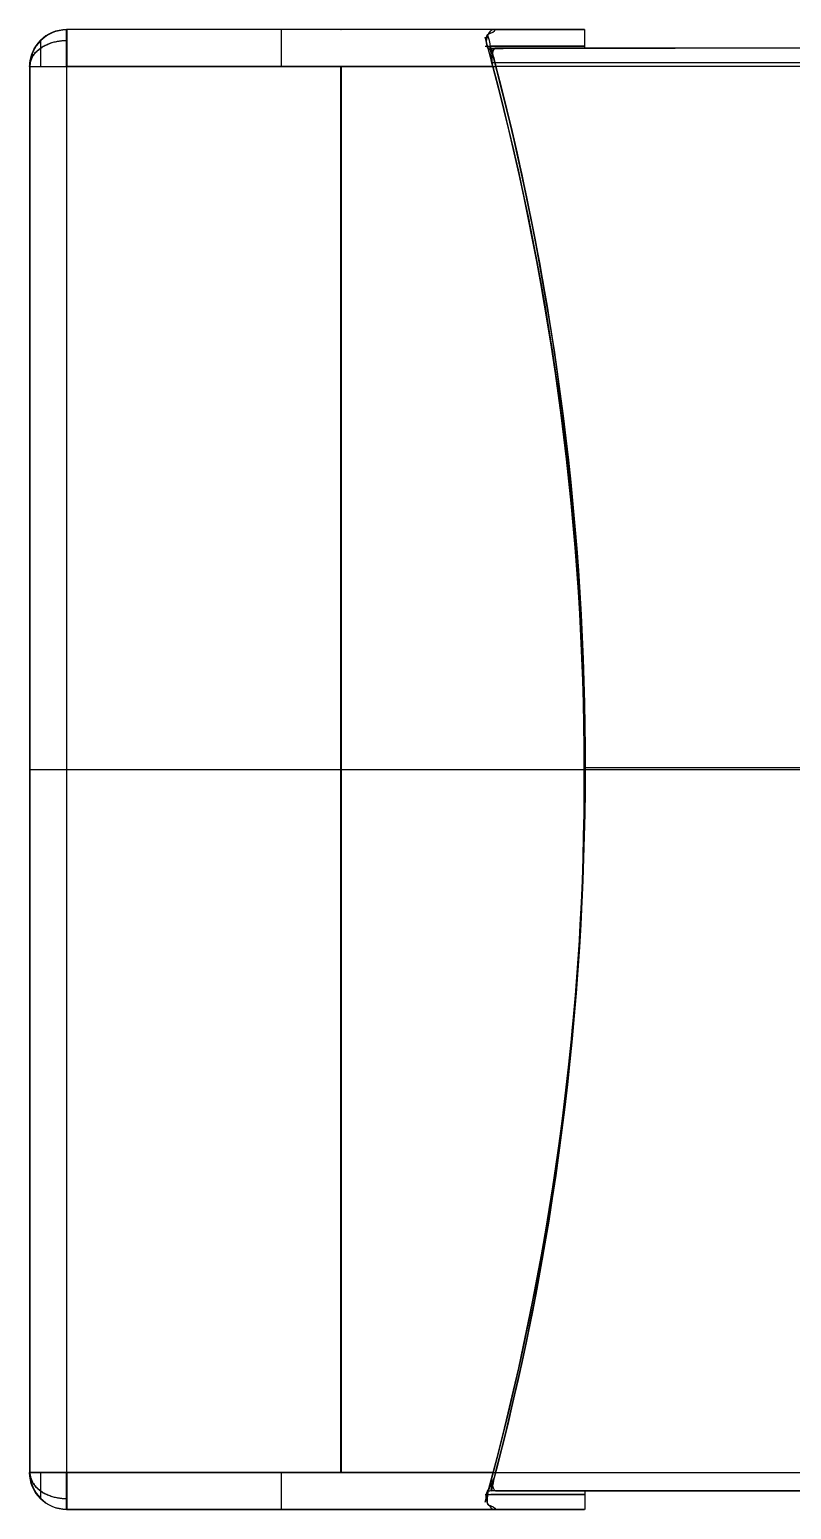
# Model space of a CAD drawing. Header units: millimetres. Extents: x 1.2 to 41.2, y 0.2 to 23.9.
# Drawn here: x 17.555 to 17.967, y 13.135 to 13.935 of the extents above; entities that cross this region are included whole.
import ezdxf

# ---------------------------------------------------------------- set-up
doc = ezdxf.new("R2010")
doc.units = ezdxf.units.MM
doc.layers.add('图层03', color=5, linetype='Continuous', true_color=0x0000ff)

msp = doc.modelspace()

# ---------------------------------------------------------------- linework, layer by layer
at = {"layer": '图层03', "color": 7, "true_color": 0xffffff}
for p, q in [((17.85506, 13.93544, 1.98896), (17.57529, 13.93544, 1.98902)), ((17.72333, 13.93544, 1.60894), (17.7235, 13.93544, 2.36904)), ((17.85533, 13.92543, 1.9861), (17.85533, 13.93544, 1.9861)), ((18.85573, 13.92544, 1.98975), (17.85499, 13.92544, 1.98997)), ((17.55529, 13.91544, 1.98903), (17.55529, 13.15534, 1.98903)), ((17.72333, 13.15534, 1.58894), (17.72333, 13.91544, 1.58894)), ((17.72351, 13.91544, 2.38904), (17.72351, 13.15534, 2.38904)), ((17.85541, 13.53826, 2.37901), (17.85542, 13.53826, 2.38901)), ((17.55521, 13.53539, 1.60898), (17.55537, 13.53539, 2.36907)), ((17.5752, 13.53539, 1.58897), (17.85497, 13.53539, 1.58891)), ((17.57538, 13.53539, 2.38907), (17.85515, 13.53539, 2.38901)), ((17.8549, 13.5364, 1.59891), (18.16142, 13.5364, 1.59884)), ((17.85524, 13.53253, 1.59893), (17.85524, 13.53253, 1.58891)), ((17.85541, 13.53539, 2.37901), (18.85554, 13.53539, 2.37879)), ((17.85532, 13.14534, 1.98795), (18.85579, 13.14534, 1.98773)), ((17.85533, 13.14534, 1.99182), (17.85533, 13.13534, 1.99182)), ((17.57529, 13.13534, 1.98902), (17.85506, 13.13534, 1.98896)), ((17.72333, 13.13534, 1.60894), (17.7235, 13.13534, 2.36904))]:
    msp.add_line(p, q, dxfattribs=at)
at = {"layer": '图层03', "color": 7, "true_color": 0xffffff, "extrusion": (0.000220476, -9.86076e-32, 1)}
msp.add_arc((17.57485, 13.91544, 1.61285), 0.02, 90, 180, dxfattribs=at)
at = {"layer": '图层03', "color": 7, "true_color": 0xffffff, "extrusion": (-0.000220476, 0, -1)}
for centre, radius, start, end in [((-17.57485, 13.91544, -1.9929), 0.02, 0, 90), ((-16.3547, 13.53253, -1.60184), 1.50019, 164.57553, 194.97255), ((-17.57485, 13.15534, -1.61285), 0.02, 270, 0)]:
    msp.add_arc(centre, radius, start, end, dxfattribs=at)
at = {"layer": '图层03', "color": 7, "true_color": 0xffffff, "extrusion": (0.000220476, -4.93038e-32, 1)}
msp.add_arc((17.57485, 13.91544, 2.37294), 0.02, 90, 180, dxfattribs=at)
at = {"layer": '图层03', "color": 7, "true_color": 0xffffff, "extrusion": (1, -2.47818e-16, -0.000220476)}
for centre, start, end in [((13.91544, 1.61285, 17.57485), 270, 0), ((13.91544, 2.37294, 17.57485), 360, 90), ((13.15534, 1.61285, 17.57485), 180, 270), ((13.15534, 2.37294, 17.57485), 90, 180)]:
    msp.add_arc(centre, 0.02, start, end, dxfattribs=at)
at = {"layer": '图层03', "color": 7, "true_color": 0xffffff, "extrusion": (-1, 0, 0.000220476)}
for centre, start, end in [((-13.91544, 1.61285, -17.69078), 180, 270), ((-13.91544, 2.37294, -17.69078), 90, 180), ((-13.15534, 1.61285, -17.69078), 270, 360), ((-13.15534, 2.37294, -17.69078), 360, 90)]:
    msp.add_arc(centre, 0.02, start, end, dxfattribs=at)
at = {"layer": '图层03', "color": 7, "true_color": 0xffffff, "extrusion": (0, 1, 0)}
for centre, radius, start, end in [((-16.35514, 1.98643, 13.92645), 1.50019, 164.57662, 194.97102), ((-17.57538, 2.36907, 13.91544), 0.02, 0.01263, 90.01263), ((-17.57538, 2.36907, 13.53539), 0.02, 0.01263, 90.01263)]:
    msp.add_arc(centre, radius, start, end, dxfattribs=at)
at = {"layer": '图层03', "color": 7, "true_color": 0xffffff, "extrusion": (0.000220476, 0, 1)}
for centre, radius, start, end in [((16.3547, 13.53826, 2.38396), 1.50019, 344.57553, 14.95839), ((17.57485, 13.15534, 1.9929), 0.02, 180, 270)]:
    msp.add_arc(centre, radius, start, end, dxfattribs=at)
at = {"layer": '图层03', "color": 7, "true_color": 0xffffff, "extrusion": (0, -1, 0)}
for centre, radius, start, end in [((17.57521, 1.60897, -13.91544), 0.02, 179.98737, 269.98737), ((17.57521, 1.60897, -13.53539), 0.02, 179.98737, 269.98737), ((17.57521, 1.60897, -13.15534), 0.02, 179.98737, 269.98737), ((17.57538, 2.36907, -13.15534), 0.02, 89.98737, 179.98737), ((16.35514, 1.99215, -13.14337), 1.50019, 344.5923, 14.9602)]:
    msp.add_arc(centre, radius, start, end, dxfattribs=at)
at = {"layer": '图层03', "color": 7, "true_color": 0xffffff, "extrusion": (-0.000220476, 1.77986e-13, -1)}
msp.add_arc((-16.3547, 13.53826, -2.38295), 1.50019, 165.43815, 194.78791, dxfattribs=at)
at = {"layer": '图层03', "color": 7, "true_color": 0xffffff, "extrusion": (0.000220476, 9.59111e-12, 1)}
msp.add_arc((17.57485, 13.15534, 2.37294), 0.02, 180, 270, dxfattribs=at)
at = {"layer": '图层03', "color": 7, "true_color": 0xffffff}
for points, degree in [([(17.57521, 13.93544, 1.60897), (17.57529, 13.93544, 1.98902), (17.57538, 13.93544, 2.36907)], 2), ([(17.80705, 13.93544, 1.60892), (17.69113, 13.93544, 1.60895), (17.57521, 13.93544, 1.60897)], 2), ([(17.80572, 13.93544, 2.36902), (17.69055, 13.93544, 2.36904), (17.57538, 13.93544, 2.36907)], 2), ([(17.80274, 13.92594, 1.5919), (17.80203, 13.92854, 1.59445), (17.80145, 13.93065, 1.59668), (17.80264, 13.93276, 1.59892)], 3), ([(17.80282, 13.92544, 2.38634), (17.80162, 13.92813, 2.38479), (17.8022, 13.93045, 2.3826), (17.80291, 13.93246, 2.37951)], 3), ([(17.80264, 13.93276, 1.59892), (17.80531, 13.93366, 1.60225), (17.80619, 13.93455, 1.60559), (17.80705, 13.93544, 1.60892)], 3), ([(17.80502, 13.91746, 1.59906), (17.80442, 13.92407, 1.59892), (17.80442, 13.92841, 1.59892), (17.80264, 13.93276, 1.59892)], 3), ([(17.80291, 13.93246, 2.37951), (17.80394, 13.93451, 2.376), (17.80483, 13.93544, 2.37251), (17.80572, 13.93544, 2.36902)], 3), ([(17.80555, 13.91544, 1.58892), (17.80467, 13.91878, 1.58981), (17.80378, 13.92211, 1.59071), (17.80274, 13.92594, 1.5919)], 3), ([(17.80519, 13.9253, 2.37104), (17.80459, 13.92544, 2.37764), (17.80459, 13.92544, 2.38199), (17.80282, 13.92544, 2.38634)], 3), ([(17.80705, 13.92544, 1.60892), (17.80586, 13.92544, 1.60435), (17.80504, 13.92331, 1.60124), (17.80502, 13.91746, 1.59906)], 3), ([(18.90523, 13.92544, 2.36878), (18.35521, 13.92537, 2.36991), (17.80519, 13.9253, 2.37104)], 2), ([(17.80519, 13.9253, 2.37104), (17.87105, 13.92544, 2.12133), (17.87151, 13.92544, 1.85684), (17.80705, 13.92544, 1.60892)], 3), ([(17.80722, 13.91544, 2.37902), (17.80604, 13.92002, 2.37902), (17.80521, 13.92312, 2.37689), (17.80519, 13.9253, 2.37104)], 3), ([(18.90356, 13.92544, 1.60868), (18.35531, 13.92544, 1.6088), (17.80705, 13.92544, 1.60892)], 2), ([(17.55521, 13.91544, 1.60898), (17.55529, 13.91544, 1.98903), (17.55537, 13.91544, 2.36907)], 2), ([(17.55521, 13.91544, 1.60898), (17.55521, 13.53539, 1.60898), (17.55521, 13.15534, 1.60898)], 2), ([(17.55537, 13.91544, 2.36907), (17.55537, 13.53539, 2.36907), (17.55537, 13.15534, 2.36907)], 2), ([(17.80555, 13.91544, 1.58892), (17.69038, 13.91544, 1.58895), (17.5752, 13.91544, 1.58897)], 2), ([(17.5752, 13.91544, 1.58897), (17.5752, 13.53539, 1.58897), (17.5752, 13.15534, 1.58897)], 2), ([(17.57538, 13.91544, 2.38907), (17.6913, 13.91544, 2.38905), (17.80723, 13.91544, 2.38902)], 2), ([(17.57538, 13.15534, 2.38907), (17.57538, 13.53539, 2.38907), (17.57538, 13.91544, 2.38907)], 2), ([(18.9056, 13.91746, 1.59882), (18.35531, 13.91746, 1.59894), (17.80502, 13.91746, 1.59906)], 2), ([(17.80502, 13.91746, 1.59906), (17.87093, 13.66777, 1.59891), (17.87146, 13.40327, 1.59891), (17.80705, 13.15534, 1.59892)], 3), ([(18.90373, 13.91544, 2.37878), (18.35548, 13.91544, 2.3789), (17.80722, 13.91544, 2.37902)], 2), ([(17.55537, 13.15534, 2.36907), (17.55529, 13.15534, 1.98903), (17.55521, 13.15534, 1.60898)], 2), ([(17.5752, 13.15534, 1.58897), (17.69113, 13.15534, 1.58894), (17.80705, 13.15534, 1.58892)], 2), ([(17.80573, 13.15534, 2.38902), (17.69055, 13.15534, 2.38905), (17.57538, 13.15534, 2.38907)], 2), ([(17.80263, 13.1452, 1.5916), (17.8053, 13.14867, 1.59071), (17.80618, 13.15201, 1.58981), (17.80705, 13.15534, 1.58892)], 3), ([(17.80573, 13.15534, 2.38902), (17.80485, 13.15201, 2.38813), (17.80395, 13.14867, 2.38724), (17.80291, 13.14485, 2.38604)], 3), ([(17.80572, 13.15534, 2.37902), (17.80538, 13.15406, 2.37902), (17.80504, 13.15275, 2.37876), (17.80468, 13.15141, 2.37868)], 3), ([(17.80502, 13.14548, 1.6069), (17.80541, 13.14746, 1.60158), (17.80623, 13.15134, 1.59892), (17.80705, 13.15534, 1.59892)], 3), ([(17.80572, 13.15534, 2.37902), (18.35548, 13.15534, 2.3789), (18.90523, 13.15534, 2.37878)], 2), ([(17.80705, 13.15534, 1.59892), (18.35531, 13.15534, 1.5988), (18.90356, 13.15534, 1.59868)], 2), ([(17.80281, 13.13802, 2.37902), (17.80224, 13.14237, 2.37902), (17.80343, 13.14671, 2.37902), (17.80468, 13.15141, 2.37868)], 3), ([(17.80274, 13.13833, 1.59843), (17.80203, 13.14087, 1.59582), (17.80145, 13.14311, 1.59371), (17.80263, 13.1452, 1.5916)], 3), ([(17.80291, 13.14485, 2.38604), (17.8022, 13.14224, 2.3835), (17.80162, 13.14013, 2.38126), (17.80281, 13.13802, 2.37902)], 3), ([(17.80263, 13.1452, 1.5916), (17.80207, 13.14534, 1.59594), (17.80325, 13.14534, 1.60029), (17.80502, 13.14548, 1.6069)], 3), ([(17.80555, 13.13534, 1.60892), (17.80467, 13.13624, 1.60559), (17.80378, 13.13713, 1.60225), (17.80274, 13.13833, 1.59843)], 3), ([(17.80281, 13.13802, 2.37902), (17.80548, 13.13713, 2.37569), (17.80636, 13.13624, 2.37236), (17.80722, 13.13534, 2.36902)], 3), ([(17.80502, 13.14548, 1.6069), (18.35531, 13.14548, 1.60678), (18.9056, 13.14548, 1.60666)], 2), ([(17.80722, 13.14534, 2.36902), (18.35548, 13.14534, 2.3689), (18.90373, 13.14534, 2.36878)], 2), ([(17.80555, 13.13534, 1.60892), (17.69038, 13.13534, 1.60895), (17.57521, 13.13534, 1.60897)], 2), ([(17.57521, 13.13534, 1.60897), (17.57529, 13.13534, 1.98902), (17.57538, 13.13534, 2.36907)], 2), ([(17.57538, 13.13534, 2.36907), (17.6913, 13.13534, 2.36904), (17.80722, 13.13534, 2.36902)], 2)]:
    msp.add_open_spline(points, degree=degree, dxfattribs=at)
at = {"layer": '图层03', "color": 7, "true_color": 0xffffff, "extrusion": (2.90413e-13, 1, -1.81872e-14)}
msp.add_open_spline([(17.80705, 13.93544, 1.60892), (17.87151, 13.93544, 1.85684), (17.87105, 13.93544, 2.12133), (17.80572, 13.93544, 2.36902)], degree=3, dxfattribs=at)
at = {"layer": '图层03', "color": 7, "true_color": 0xffffff, "extrusion": (-0.0001559, -0.707107, -0.707107)}
for points in [[(17.55521, 13.91544, 1.60898), (17.5552, 13.92373, 1.60069), (17.56349, 13.92958, 1.59483), (17.57521, 13.92958, 1.59483)], [(17.55537, 13.15534, 2.36907), (17.55538, 13.14706, 2.37736), (17.56366, 13.1412, 2.38322), (17.57538, 13.1412, 2.38321)]]:
    msp.add_rational_spline(points, [0.853553390593, 0.686886723927, 0.686886723927, 0.853553390593], degree=3, dxfattribs=at)
at = {"layer": '图层03', "color": 7, "true_color": 0xffffff, "extrusion": (0.0001559, -0.707107, 0.707107)}
for points in [[(17.55537, 13.91544, 2.36907), (17.55538, 13.92373, 2.37736), (17.56366, 13.92958, 2.38322), (17.57538, 13.92958, 2.38321)], [(17.55521, 13.15534, 1.60898), (17.5552, 13.14706, 1.60069), (17.56349, 13.1412, 1.59483), (17.57521, 13.1412, 1.59483)]]:
    msp.add_rational_spline(points, [0.853553390593, 0.686886723927, 0.686886723927, 0.853553390593], degree=3, dxfattribs=at)
at = {"layer": '图层03', "color": 7, "true_color": 0xffffff, "extrusion": (-1, -4.28837e-13, 0.000220476)}
msp.add_rational_spline([(17.56107, 13.92958, 1.60898), (17.56106, 13.92958, 1.60069), (17.56106, 13.92373, 1.59483), (17.56106, 13.91544, 1.59483)], [0.853553390593, 0.686886723927, 0.686886723927, 0.853553390593], degree=3, dxfattribs=at)
at = {"layer": '图层03', "color": 7, "true_color": 0xffffff, "extrusion": (1, -8.22483e-13, -0.000220476)}
msp.add_rational_spline([(17.56124, 13.91544, 2.38322), (17.56124, 13.92373, 2.38322), (17.56123, 13.92958, 2.37736), (17.56123, 13.92958, 2.36907)], [0.853553390593, 0.686886723927, 0.686886723927, 0.853553390593], degree=3, dxfattribs=at)
at = {"layer": '图层03', "color": 7, "true_color": 0xffffff}
for points, knots in [([(17.80282, 13.92544, 2.38634), (17.80503, 13.92379, 2.38734), (17.80562, 13.92158, 2.38819), (17.80621, 13.91933, 2.38864), (17.80655, 13.91805, 2.38889), (17.80689, 13.91674, 2.38902), (17.80723, 13.91544, 2.38902)], [-0.01179894, -0.01179894, -0.01179894, -0.01179894, -0.00405026, -0.00405026, -0.00405026, 0, 0, 0, 0]), ([(17.80468, 13.15141, 2.37868), (17.8049, 13.15054, 2.37786), (17.80506, 13.14957, 2.37726), (17.80525, 13.14874, 2.37653), (17.80545, 13.14791, 2.3758), (17.80568, 13.1472, 2.37492), (17.80593, 13.14665, 2.37397), (17.80618, 13.1461, 2.37299), (17.80647, 13.14571, 2.37191), (17.80675, 13.14551, 2.37082), (17.80691, 13.1454, 2.37023), (17.80706, 13.14534, 2.36962), (17.80722, 13.14534, 2.36902)], [-0.01224644, -0.01224644, -0.01224644, -0.01224644, -0.00875506, -0.00875506, -0.00875506, -0.00535501, -0.00535501, -0.00535501, -0.0018722, -0.0018722, -0.0018722, 0, 0, 0, 0]), ([(17.80722, 13.14534, 2.36902), (17.83938, 13.14534, 2.24509), (17.85542, 13.14534, 2.11693), (17.85523, 13.14534, 1.8608), (17.83864, 13.14534, 1.73415), (17.80502, 13.14548, 1.6069)], [-0.7726713, -0.7726713, -0.7726713, -0.7726713, -0.3863357, -0.3863357, 0, 0, 0, 0])]:
    msp.add_open_spline(points, degree=3, knots=knots, dxfattribs=at)
at = {"layer": '图层03', "color": 7, "true_color": 0xffffff, "extrusion": (-0.000220476, -2.33005e-16, -1)}
msp.add_open_spline([(17.80705, 13.15534, 1.58892), (17.87145, 13.40327, 1.58891), (17.87093, 13.66777, 1.58891), (17.80555, 13.91544, 1.58892)], degree=3, dxfattribs=at)
at = {"layer": '图层03', "color": 7, "true_color": 0xffffff, "extrusion": (-0.000220476, 1.31722e-15, -1)}
msp.add_open_spline([(17.80723, 13.91544, 2.38902), (17.87163, 13.66751, 2.38901), (17.87111, 13.40302, 2.38901), (17.80573, 13.15534, 2.38902)], degree=3, dxfattribs=at)
at = {"layer": '图层03', "color": 7, "true_color": 0xffffff, "extrusion": (-1, 4.67291e-13, 0.000220476)}
msp.add_rational_spline([(17.56106, 13.15534, 1.59483), (17.56106, 13.14706, 1.59483), (17.56106, 13.1412, 1.60069), (17.56107, 13.1412, 1.60898)], [0.853553390593, 0.686886723927, 0.686886723927, 0.853553390593], degree=3, dxfattribs=at)
at = {"layer": '图层03', "color": 7, "true_color": 0xffffff, "extrusion": (1, -2.1441e-12, -0.000220476)}
msp.add_rational_spline([(17.56123, 13.1412, 2.36907), (17.56123, 13.1412, 2.37736), (17.56124, 13.14706, 2.38322), (17.56124, 13.15534, 2.38322)], [0.853553390593, 0.686886723927, 0.686886723927, 0.853553390593], degree=3, dxfattribs=at)
at = {"layer": '图层03', "color": 7, "true_color": 0xffffff, "extrusion": (-4.37975e-13, 1, 9.60584e-16)}
msp.add_open_spline([(17.80722, 13.13534, 2.36902), (17.87157, 13.13534, 2.12108), (17.87099, 13.13534, 1.85658), (17.80555, 13.13534, 1.60892)], degree=3, dxfattribs=at)

doc.saveas('drawing.dxf')
